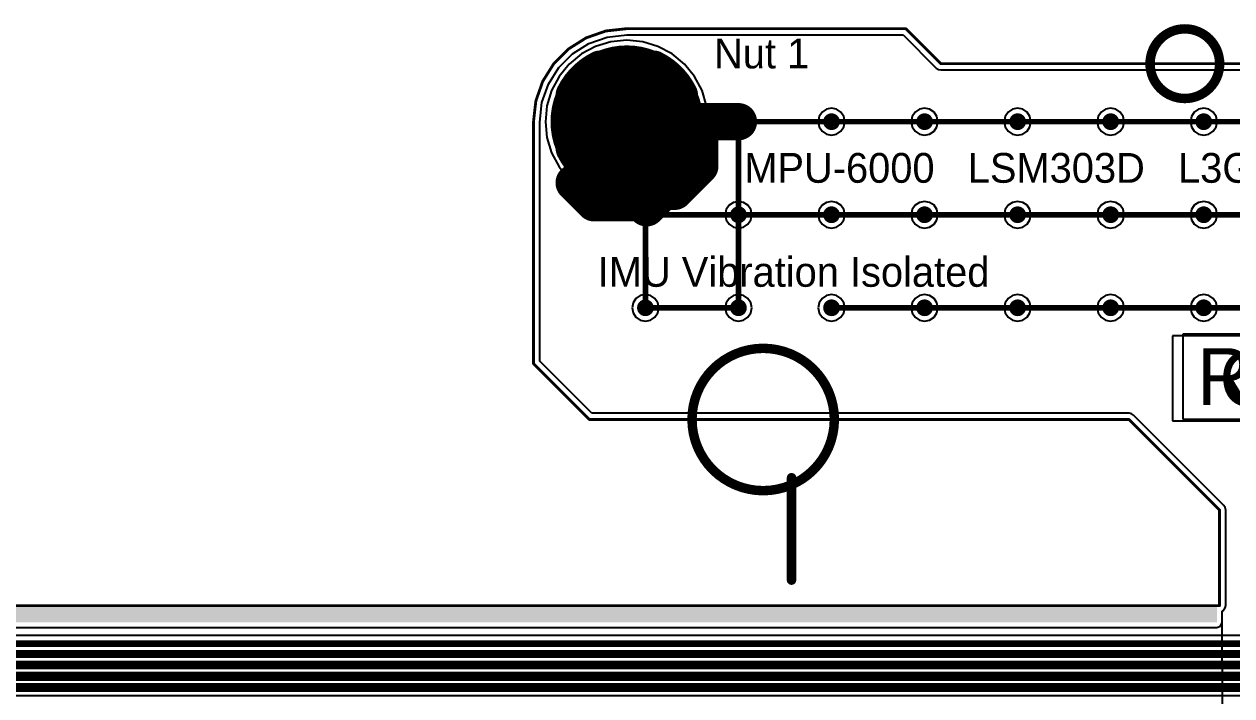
# Model space of a CAD drawing. Extents: x 17 to 262, y 47 to 156.
# Drawn here: x 85.81 to 118.26, y 64.58 to 82.62 of the extents above; entities that cross this region are included whole.
import ezdxf

# ---------------------------------------------------------------- set-up
doc = ezdxf.new("R2010")
doc.units = 0
doc.layers.get('0').update_dxf_attribs({"linetype": 'CONTINUOUS'})
for name, color, linetype in [('BOTTOMLAYER', 5, 'CONTINUOUS'), ('KEEPOUTLAYER', 6, 'CONTINUOUS'), ('MECHANICAL1', 6, 'CONTINUOUS'), ('MIDLAYER1', 16, 'CONTINUOUS'), ('MIDLAYER2', 76, 'CONTINUOUS'), ('MULTILAYER', 9, 'CONTINUOUS'), ('PADHOLELAYER', 156, 'CONTINUOUS'), ('TOPLAYER', 1, 'CONTINUOUS'), ('TOPOVERLAY', 2, 'CONTINUOUS'), ('TOPPASTE', 8, 'CONTINUOUS'), ('TOPSOLDER', 216, 'CONTINUOUS'), ('VIAHOLELAYER', 16, 'CONTINUOUS')]:
    doc.layers.add(name, color=color, linetype=linetype)

# ---------------------------------------------------------------- blocks, each defined once
blk = doc.blocks.new('PEM_SMTSO_M1_6_2_ET_6')
at = {"layer": 'BOTTOMLAYER', "const_width": 2.05}
blk.add_lwpolyline([(-1.025, 0, 1), (1.025, 0, 1)], format="xyb", close=True, dxfattribs=at)
at = {"layer": 'MIDLAYER1', "const_width": 2.05}
blk.add_lwpolyline([(-1.025, 0, 1), (1.025, 0, 1)], format="xyb", close=True, dxfattribs=at)
at = {"layer": 'MIDLAYER2', "const_width": 2.05}
blk.add_lwpolyline([(-1.025, 0, 1), (1.025, 0, 1)], format="xyb", close=True, dxfattribs=at)
at = {"layer": 'MULTILAYER', "const_width": 2.05}
blk.add_lwpolyline([(-1.025, 0, 1), (1.025, 0, 1)], format="xyb", close=True, dxfattribs=at)
at = {"layer": 'PADHOLELAYER', "const_width": 1.25}
blk.add_lwpolyline([(-0.625, 0, 1), (0.625, 0, 1)], format="xyb", close=True, dxfattribs=at)
at = {"layer": 'TOPLAYER', "const_width": 2.05}
blk.add_lwpolyline([(-1.025, 0, 1), (1.025, 0, 1)], format="xyb", close=True, dxfattribs=at)
at = {"layer": 'TOPPASTE', "const_width": 1}
for points in [[(-1.414, 0.707, -0.162277), (-0.707, 1.414)], [(0.707, 1.414, -0.162277), (1.414, 0.707)], [(-0.707, -1.414, -0.162277), (-1.414, -0.707)], [(1.414, -0.707, -0.162277), (0.707, -1.414)]]:
    blk.add_lwpolyline(points, format="xyb", dxfattribs=at)
at = {"layer": 'TOPPASTE', "const_width": 0.5}
for points in [[(-0.957, 1.414, 1), (-0.457, 1.414, 1)], [(0.457, 1.414, 1), (0.957, 1.414, 1)], [(-1.664, 0.707, 1), (-1.164, 0.707, 1)], [(1.164, 0.707, 1), (1.664, 0.707, 1)], [(-1.664, -0.707, 1), (-1.164, -0.707, 1)], [(1.164, -0.707, 1), (1.664, -0.707, 1)], [(-0.957, -1.414, 1), (-0.457, -1.414, 1)], [(0.457, -1.414, 1), (0.957, -1.414, 1)]]:
    blk.add_lwpolyline(points, format="xyb", close=True, dxfattribs=at)
at = {"layer": 'TOPSOLDER', "const_width": 1}
for points in [[(-1.414, 0.707, -0.162277), (-0.707, 1.414)], [(0.707, 1.414, -0.162277), (1.414, 0.707)], [(-0.707, -1.414, -0.162277), (-1.414, -0.707)], [(1.414, -0.707, -0.162277), (0.707, -1.414)]]:
    blk.add_lwpolyline(points, format="xyb", dxfattribs=at)
at = {"layer": 'TOPSOLDER'}
for points, const_width in [([(-0.957, 1.414, 1), (-0.457, 1.414, 1)], 0.5), ([(0.457, 1.414, 1), (0.957, 1.414, 1)], 0.5), ([(-1.664, 0.707, 1), (-1.164, 0.707, 1)], 0.5), ([(1.164, 0.707, 1), (1.664, 0.707, 1)], 0.5), ([(-0.025, 0, 1), (0.025, 0, 1)], 0.05), ([(-1.664, -0.707, 1), (-1.164, -0.707, 1)], 0.5), ([(1.164, -0.707, 1), (1.664, -0.707, 1)], 0.5), ([(-0.957, -1.414, 1), (-0.457, -1.414, 1)], 0.5), ([(0.457, -1.414, 1), (0.957, -1.414, 1)], 0.5)]:
    blk.add_lwpolyline(points, format="xyb", close=True, dxfattribs=dict(at, const_width=const_width))

msp = doc.modelspace()

# ---------------------------------------------------------------- linework, layer by layer
at = {"layer": 'BOTTOMLAYER'}
for p, q in [((100.54, 81.821), (100.982, 82.099)), ((100.982, 82.099), (101.474, 82.271)), ((101.474, 82.271), (102.002, 82.331)), ((102.002, 82.331), (109.423, 82.331)), ((109.423, 82.331), (110.315, 81.439)), ((100.171, 81.452), (100.54, 81.821)), ((99.893, 81.01), (100.171, 81.452)), ((110.315, 81.439), (110.37, 81.402)), ((110.37, 81.402), (110.434, 81.39)), ((110.434, 81.39), (123.552, 81.39)), ((99.721, 80.518), (99.893, 81.01)), ((99.661, 79.99), (99.721, 80.518)), ((99.661, 73.569), (99.661, 79.99)), ((124.536, 74.245), (116.664, 74.245)), ((116.664, 74.245), (116.664, 71.959)), ((101.063, 72.168), (99.661, 73.569)), ((115.493, 72.168), (101.063, 72.168)), ((115.557, 72.155), (115.493, 72.168)), ((115.612, 72.118), (115.557, 72.155)), ((118.044, 69.686), (115.612, 72.118)), ((116.664, 71.959), (124.536, 71.959)), ((118.081, 69.631), (118.044, 69.686)), ((118.094, 69.567), (118.081, 69.631)), ((118.094, 66.999), (118.094, 69.567)), ((117.999, 66.85), (118.044, 66.88)), ((118.01, 63.55), (117.999, 66.85)), ((118.044, 66.88), (118.081, 66.935)), ((118.081, 66.935), (118.094, 66.999))]:
    msp.add_line(p, q, dxfattribs=at)
at = {"layer": 'BOTTOMLAYER', "const_width": 0.225}
for points in [[(104.888, 80, 1), (105.112, 80, 1)], [(107.388, 80, 1), (107.613, 80, 1)], [(109.888, 80, 1), (110.113, 80, 1)], [(112.388, 80, 1), (112.613, 80, 1)], [(114.888, 80, 1), (115.113, 80, 1)], [(117.388, 80, 1), (117.613, 80, 1)], [(104.888, 77.5, 1), (105.112, 77.5, 1)], [(107.388, 77.5, 1), (107.613, 77.5, 1)], [(109.888, 77.5, 1), (110.113, 77.5, 1)], [(112.388, 77.5, 1), (112.613, 77.5, 1)], [(114.888, 77.5, 1), (115.113, 77.5, 1)], [(117.388, 77.5, 1), (117.613, 77.5, 1)], [(102.388, 75, 1), (102.612, 75, 1)], [(104.888, 75, 1), (105.112, 75, 1)], [(107.388, 75, 1), (107.613, 75, 1)], [(109.888, 75, 1), (110.113, 75, 1)], [(112.388, 75, 1), (112.613, 75, 1)], [(114.888, 75, 1), (115.113, 75, 1)], [(117.388, 75, 1), (117.613, 75, 1)]]:
    msp.add_lwpolyline(points, format="xyb", close=True, dxfattribs=at)
at = {"layer": 'KEEPOUTLAYER', "const_width": 0.0762}
for points in [[(100.908, 82.252), (101.437, 82.437)], [(101.437, 82.437), (101.993, 82.499)], [(101.993, 82.499), (109.493, 82.499)], [(109.493, 82.499), (110.434, 81.558)], [(100.434, 81.954), (100.908, 82.252)], [(100.038, 81.558), (100.434, 81.954)], [(99.741, 81.084), (100.038, 81.558)], [(110.434, 81.558), (123.552, 81.558)], [(99.556, 80.556), (99.741, 81.084)], [(99.493, 79.999), (99.556, 80.556)], [(99.493, 73.499), (99.493, 79.999)], [(99.493, 73.499), (100.993, 71.999)], [(100.993, 71.999), (115.493, 71.999)], [(115.493, 71.999), (117.925, 69.567)], [(117.925, 66.999), (117.925, 69.567)], [(76.42, 66.999), (117.925, 66.999)]]:
    msp.add_lwpolyline(points, dxfattribs=at)
at = {"layer": 'KEEPOUTLAYER', "const_width": 0.0381}
for points in [[(101.418, 82.437, 1), (101.456, 82.437, 1)], [(101.418, 82.437, 1), (101.456, 82.437, 1)], [(101.974, 82.499, 1), (102.012, 82.499, 1)], [(101.974, 82.499, 1), (102.012, 82.499, 1)], [(109.474, 82.499, 1), (109.512, 82.499, 1)], [(109.474, 82.499, 1), (109.512, 82.499, 1)], [(100.889, 82.252, 1), (100.927, 82.252, 1)], [(100.889, 82.252, 1), (100.927, 82.252, 1)], [(100.415, 81.954, 1), (100.453, 81.954, 1)], [(100.415, 81.954, 1), (100.453, 81.954, 1)], [(100.019, 81.558, 1), (100.057, 81.558, 1)], [(100.019, 81.558, 1), (100.057, 81.558, 1)], [(110.415, 81.558, 1), (110.453, 81.558, 1)], [(110.415, 81.558, 1), (110.453, 81.558, 1)], [(99.722, 81.084, 1), (99.76, 81.084, 1)], [(99.722, 81.084, 1), (99.76, 81.084, 1)], [(99.537, 80.556, 1), (99.575, 80.556, 1)], [(99.537, 80.556, 1), (99.575, 80.556, 1)], [(99.474, 79.999, 1), (99.512, 79.999, 1)], [(99.474, 79.999, 1), (99.512, 79.999, 1)], [(99.474, 73.499, 1), (99.512, 73.499, 1)], [(99.474, 73.499, 1), (99.512, 73.499, 1)], [(100.974, 71.999, 1), (101.012, 71.999, 1)], [(100.974, 71.999, 1), (101.012, 71.999, 1)], [(115.474, 71.999, 1), (115.512, 71.999, 1)], [(115.474, 71.999, 1), (115.512, 71.999, 1)], [(117.906, 69.567, 1), (117.944, 69.567, 1)], [(117.906, 69.567, 1), (117.944, 69.567, 1)], [(117.906, 66.999, 1), (117.944, 66.999, 1)], [(117.906, 66.999, 1), (117.944, 66.999, 1)]]:
    msp.add_lwpolyline(points, format="xyb", close=True, dxfattribs=at)
at = {"layer": 'KEEPOUTLAYER'}
msp.add_solid([(76.113, 66.548), (117.856, 66.548), (76.113, 66.995), (117.856, 66.995)], dxfattribs=at)
at = {"layer": 'MECHANICAL1', "const_width": 0.0762}
for points in [[(100.908, 82.252), (101.437, 82.437)], [(101.437, 82.437), (101.993, 82.499)], [(101.993, 82.499), (109.493, 82.499)], [(109.493, 82.499), (110.434, 81.558)], [(100.434, 81.954), (100.908, 82.252)], [(100.038, 81.558), (100.434, 81.954)], [(99.741, 81.084), (100.038, 81.558)], [(110.434, 81.558), (123.552, 81.558)], [(99.556, 80.556), (99.741, 81.084)], [(99.493, 79.999), (99.556, 80.556)], [(99.493, 73.499), (99.493, 79.999)], [(99.493, 73.499), (100.993, 71.999)], [(100.993, 71.999), (115.493, 71.999)], [(115.493, 71.999), (117.925, 69.567)], [(117.925, 66.999), (117.925, 69.567)], [(76.42, 66.999), (117.925, 66.999)]]:
    msp.add_lwpolyline(points, dxfattribs=at)
at = {"layer": 'MECHANICAL1', "const_width": 0.0381}
for points in [[(101.418, 82.437, 1), (101.456, 82.437, 1)], [(101.418, 82.437, 1), (101.456, 82.437, 1)], [(101.974, 82.499, 1), (102.012, 82.499, 1)], [(101.974, 82.499, 1), (102.012, 82.499, 1)], [(109.474, 82.499, 1), (109.512, 82.499, 1)], [(109.474, 82.499, 1), (109.512, 82.499, 1)], [(100.889, 82.252, 1), (100.927, 82.252, 1)], [(100.889, 82.252, 1), (100.927, 82.252, 1)], [(100.415, 81.954, 1), (100.453, 81.954, 1)], [(100.415, 81.954, 1), (100.453, 81.954, 1)], [(100.019, 81.558, 1), (100.057, 81.558, 1)], [(100.019, 81.558, 1), (100.057, 81.558, 1)], [(110.415, 81.558, 1), (110.453, 81.558, 1)], [(110.415, 81.558, 1), (110.453, 81.558, 1)], [(99.722, 81.084, 1), (99.76, 81.084, 1)], [(99.722, 81.084, 1), (99.76, 81.084, 1)], [(99.537, 80.556, 1), (99.575, 80.556, 1)], [(99.537, 80.556, 1), (99.575, 80.556, 1)], [(99.474, 79.999, 1), (99.512, 79.999, 1)], [(99.474, 79.999, 1), (99.512, 79.999, 1)], [(99.474, 73.499, 1), (99.512, 73.499, 1)], [(99.474, 73.499, 1), (99.512, 73.499, 1)], [(100.974, 71.999, 1), (101.012, 71.999, 1)], [(100.974, 71.999, 1), (101.012, 71.999, 1)], [(115.474, 71.999, 1), (115.512, 71.999, 1)], [(115.474, 71.999, 1), (115.512, 71.999, 1)], [(117.906, 69.567, 1), (117.944, 69.567, 1)], [(117.906, 69.567, 1), (117.944, 69.567, 1)], [(117.906, 66.999, 1), (117.944, 66.999, 1)], [(117.906, 66.999, 1), (117.944, 66.999, 1)]]:
    msp.add_lwpolyline(points, format="xyb", close=True, dxfattribs=at)
at = {"layer": 'MIDLAYER1'}
for p, q in [((100.54, 81.821), (100.982, 82.099)), ((100.982, 82.099), (101.474, 82.271)), ((101.573, 82.145), (101.163, 82.021)), ((101.474, 82.271), (102.002, 82.331)), ((102, 82.188), (101.573, 82.145)), ((102.427, 82.145), (102, 82.188)), ((102.002, 82.331), (109.423, 82.331)), ((102.837, 82.021), (102.427, 82.145)), ((109.423, 82.331), (110.315, 81.439)), ((100.171, 81.452), (100.54, 81.821)), ((100.785, 81.819), (100.453, 81.547)), ((101.163, 82.021), (100.785, 81.819)), ((103.215, 81.819), (102.837, 82.021)), ((103.547, 81.547), (103.215, 81.819)), ((99.893, 81.01), (100.171, 81.452)), ((100.453, 81.547), (100.181, 81.215)), ((103.819, 81.215), (103.547, 81.547)), ((100.181, 81.215), (99.979, 80.837)), ((104.021, 80.837), (103.819, 81.215)), ((110.315, 81.439), (110.37, 81.402)), ((110.37, 81.402), (110.434, 81.39)), ((110.434, 81.39), (123.552, 81.39)), ((99.721, 80.518), (99.893, 81.01)), ((99.979, 80.837), (99.854, 80.427)), ((104.145, 80.427), (104.021, 80.837)), ((99.661, 79.99), (99.721, 80.518)), ((99.854, 80.427), (99.812, 80)), ((104.188, 80), (104.145, 80.427)), ((104.746, 80.254), (104.668, 80.137)), ((104.863, 80.332), (104.746, 80.254)), ((105, 80.359), (104.863, 80.332)), ((105.137, 80.332), (105, 80.359)), ((105.254, 80.254), (105.137, 80.332)), ((105.332, 80.137), (105.254, 80.254)), ((107.246, 80.254), (107.168, 80.137)), ((107.363, 80.332), (107.246, 80.254)), ((107.5, 80.359), (107.363, 80.332)), ((107.637, 80.332), (107.5, 80.359)), ((107.754, 80.254), (107.637, 80.332)), ((107.832, 80.137), (107.754, 80.254)), ((109.746, 80.254), (109.668, 80.137)), ((109.863, 80.332), (109.746, 80.254)), ((110, 80.359), (109.863, 80.332)), ((110.137, 80.332), (110, 80.359)), ((110.254, 80.254), (110.137, 80.332)), ((110.332, 80.137), (110.254, 80.254)), ((112.246, 80.254), (112.168, 80.137)), ((112.363, 80.332), (112.246, 80.254)), ((112.5, 80.359), (112.363, 80.332)), ((112.637, 80.332), (112.5, 80.359)), ((112.754, 80.254), (112.637, 80.332)), ((112.832, 80.137), (112.754, 80.254)), ((114.746, 80.254), (114.668, 80.137)), ((114.863, 80.332), (114.746, 80.254)), ((115, 80.359), (114.863, 80.332)), ((115.137, 80.332), (115, 80.359)), ((115.254, 80.254), (115.137, 80.332)), ((115.332, 80.137), (115.254, 80.254)), ((117.246, 80.254), (117.168, 80.137)), ((117.363, 80.332), (117.246, 80.254)), ((117.5, 80.359), (117.363, 80.332)), ((117.637, 80.332), (117.5, 80.359)), ((117.754, 80.254), (117.637, 80.332)), ((117.832, 80.137), (117.754, 80.254)), ((99.661, 73.569), (99.661, 79.99)), ((99.812, 80), (99.854, 79.573)), ((104.145, 79.573), (104.188, 80)), ((104.668, 80.137), (104.641, 80)), ((104.641, 80), (104.668, 79.863)), ((104.668, 79.863), (104.746, 79.746)), ((105.254, 79.746), (105.332, 79.863)), ((105.359, 80), (105.332, 80.137)), ((105.332, 79.863), (105.359, 80)), ((107.168, 80.137), (107.141, 80)), ((107.141, 80), (107.168, 79.863)), ((107.168, 79.863), (107.246, 79.746)), ((107.754, 79.746), (107.832, 79.863)), ((107.859, 80), (107.832, 80.137)), ((107.832, 79.863), (107.859, 80)), ((109.668, 80.137), (109.641, 80)), ((109.641, 80), (109.668, 79.863)), ((109.668, 79.863), (109.746, 79.746)), ((110.254, 79.746), (110.332, 79.863)), ((110.359, 80), (110.332, 80.137)), ((110.332, 79.863), (110.359, 80)), ((112.168, 80.137), (112.141, 80)), ((112.141, 80), (112.168, 79.863)), ((112.168, 79.863), (112.246, 79.746)), ((112.754, 79.746), (112.832, 79.863)), ((112.859, 80), (112.832, 80.137)), ((112.832, 79.863), (112.859, 80)), ((114.668, 80.137), (114.641, 80)), ((114.641, 80), (114.668, 79.863)), ((114.668, 79.863), (114.746, 79.746)), ((115.254, 79.746), (115.332, 79.863)), ((115.359, 80), (115.332, 80.137)), ((115.332, 79.863), (115.359, 80)), ((117.168, 80.137), (117.141, 80)), ((117.141, 80), (117.168, 79.863)), ((117.168, 79.863), (117.246, 79.746)), ((117.754, 79.746), (117.832, 79.863)), ((117.859, 80), (117.832, 80.137)), ((117.832, 79.863), (117.859, 80)), ((99.854, 79.573), (99.979, 79.163)), ((104.021, 79.163), (104.145, 79.573)), ((104.746, 79.746), (104.863, 79.668)), ((104.863, 79.668), (105, 79.641)), ((105, 79.641), (105.137, 79.668)), ((105.137, 79.668), (105.254, 79.746)), ((107.246, 79.746), (107.363, 79.668)), ((107.363, 79.668), (107.5, 79.641)), ((107.5, 79.641), (107.637, 79.668)), ((107.637, 79.668), (107.754, 79.746)), ((109.746, 79.746), (109.863, 79.668)), ((109.863, 79.668), (110, 79.641)), ((110, 79.641), (110.137, 79.668)), ((110.137, 79.668), (110.254, 79.746)), ((112.246, 79.746), (112.363, 79.668)), ((112.363, 79.668), (112.5, 79.641)), ((112.5, 79.641), (112.637, 79.668)), ((112.637, 79.668), (112.754, 79.746)), ((114.746, 79.746), (114.863, 79.668)), ((114.863, 79.668), (115, 79.641)), ((115, 79.641), (115.137, 79.668)), ((115.137, 79.668), (115.254, 79.746)), ((117.246, 79.746), (117.363, 79.668)), ((117.363, 79.668), (117.5, 79.641)), ((117.5, 79.641), (117.637, 79.668)), ((117.637, 79.668), (117.754, 79.746)), ((99.979, 79.163), (100.181, 78.785)), ((103.819, 78.785), (104.021, 79.163)), ((100.181, 78.785), (100.453, 78.453)), ((103.547, 78.453), (103.819, 78.785)), ((100.453, 78.453), (100.785, 78.181)), ((103.215, 78.181), (103.547, 78.453)), ((100.785, 78.181), (101.163, 77.979)), ((101.163, 77.979), (101.573, 77.855)), ((102.427, 77.855), (102.837, 77.979)), ((102.837, 77.979), (103.215, 78.181)), ((101.573, 77.855), (102, 77.812)), ((102, 77.812), (102.427, 77.855)), ((104.668, 77.637), (104.641, 77.5)), ((104.746, 77.754), (104.668, 77.637)), ((104.863, 77.832), (104.746, 77.754)), ((105, 77.859), (104.863, 77.832)), ((105.137, 77.832), (105, 77.859)), ((105.254, 77.754), (105.137, 77.832)), ((105.332, 77.637), (105.254, 77.754)), ((105.359, 77.5), (105.332, 77.637)), ((107.168, 77.637), (107.141, 77.5)), ((107.246, 77.754), (107.168, 77.637)), ((107.363, 77.832), (107.246, 77.754)), ((107.5, 77.859), (107.363, 77.832)), ((107.637, 77.832), (107.5, 77.859)), ((107.754, 77.754), (107.637, 77.832)), ((107.832, 77.637), (107.754, 77.754)), ((107.859, 77.5), (107.832, 77.637)), ((109.668, 77.637), (109.641, 77.5)), ((109.746, 77.754), (109.668, 77.637)), ((109.863, 77.832), (109.746, 77.754)), ((110, 77.859), (109.863, 77.832)), ((110.137, 77.832), (110, 77.859)), ((110.254, 77.754), (110.137, 77.832)), ((110.332, 77.637), (110.254, 77.754)), ((110.359, 77.5), (110.332, 77.637)), ((112.168, 77.637), (112.141, 77.5)), ((112.246, 77.754), (112.168, 77.637)), ((112.363, 77.832), (112.246, 77.754)), ((112.5, 77.859), (112.363, 77.832)), ((112.637, 77.832), (112.5, 77.859)), ((112.754, 77.754), (112.637, 77.832)), ((112.832, 77.637), (112.754, 77.754)), ((112.859, 77.5), (112.832, 77.637)), ((114.668, 77.637), (114.641, 77.5)), ((114.746, 77.754), (114.668, 77.637)), ((114.863, 77.832), (114.746, 77.754)), ((115, 77.859), (114.863, 77.832)), ((115.137, 77.832), (115, 77.859)), ((115.254, 77.754), (115.137, 77.832)), ((115.332, 77.637), (115.254, 77.754)), ((115.359, 77.5), (115.332, 77.637)), ((117.168, 77.637), (117.141, 77.5)), ((117.246, 77.754), (117.168, 77.637)), ((117.363, 77.832), (117.246, 77.754)), ((117.5, 77.859), (117.363, 77.832)), ((117.637, 77.832), (117.5, 77.859)), ((117.754, 77.754), (117.637, 77.832)), ((117.832, 77.637), (117.754, 77.754)), ((117.859, 77.5), (117.832, 77.637)), ((104.641, 77.5), (104.668, 77.363)), ((104.668, 77.363), (104.746, 77.246)), ((104.746, 77.246), (104.863, 77.168)), ((105.137, 77.168), (105.254, 77.246)), ((105.254, 77.246), (105.332, 77.363)), ((105.332, 77.363), (105.359, 77.5)), ((107.141, 77.5), (107.168, 77.363)), ((107.168, 77.363), (107.246, 77.246)), ((107.246, 77.246), (107.363, 77.168)), ((107.637, 77.168), (107.754, 77.246)), ((107.754, 77.246), (107.832, 77.363)), ((107.832, 77.363), (107.859, 77.5)), ((109.641, 77.5), (109.668, 77.363)), ((109.668, 77.363), (109.746, 77.246)), ((109.746, 77.246), (109.863, 77.168)), ((110.137, 77.168), (110.254, 77.246)), ((110.254, 77.246), (110.332, 77.363)), ((110.332, 77.363), (110.359, 77.5)), ((112.141, 77.5), (112.168, 77.363)), ((112.168, 77.363), (112.246, 77.246)), ((112.246, 77.246), (112.363, 77.168)), ((112.637, 77.168), (112.754, 77.246)), ((112.754, 77.246), (112.832, 77.363)), ((112.832, 77.363), (112.859, 77.5)), ((114.641, 77.5), (114.668, 77.363)), ((114.668, 77.363), (114.746, 77.246)), ((114.746, 77.246), (114.863, 77.168)), ((115.137, 77.168), (115.254, 77.246)), ((115.254, 77.246), (115.332, 77.363)), ((115.332, 77.363), (115.359, 77.5)), ((117.141, 77.5), (117.168, 77.363)), ((117.168, 77.363), (117.246, 77.246)), ((117.246, 77.246), (117.363, 77.168)), ((117.637, 77.168), (117.754, 77.246)), ((117.754, 77.246), (117.832, 77.363)), ((117.832, 77.363), (117.859, 77.5)), ((104.863, 77.168), (105, 77.141)), ((105, 77.141), (105.137, 77.168)), ((107.363, 77.168), (107.5, 77.141)), ((107.5, 77.141), (107.637, 77.168)), ((109.863, 77.168), (110, 77.141)), ((110, 77.141), (110.137, 77.168)), ((112.363, 77.168), (112.5, 77.141)), ((112.5, 77.141), (112.637, 77.168)), ((114.863, 77.168), (115, 77.141)), ((115, 77.141), (115.137, 77.168)), ((117.363, 77.168), (117.5, 77.141)), ((117.5, 77.141), (117.637, 77.168)), ((102.363, 75.332), (102.246, 75.254)), ((102.5, 75.359), (102.363, 75.332)), ((102.637, 75.332), (102.5, 75.359)), ((102.754, 75.254), (102.637, 75.332)), ((104.863, 75.332), (104.746, 75.254)), ((105, 75.359), (104.863, 75.332)), ((105.137, 75.332), (105, 75.359)), ((105.254, 75.254), (105.137, 75.332)), ((107.363, 75.332), (107.246, 75.254)), ((107.5, 75.359), (107.363, 75.332)), ((107.637, 75.332), (107.5, 75.359)), ((107.754, 75.254), (107.637, 75.332)), ((109.863, 75.332), (109.746, 75.254)), ((110, 75.359), (109.863, 75.332)), ((110.137, 75.332), (110, 75.359)), ((110.254, 75.254), (110.137, 75.332)), ((112.363, 75.332), (112.246, 75.254)), ((112.5, 75.359), (112.363, 75.332)), ((112.637, 75.332), (112.5, 75.359)), ((112.754, 75.254), (112.637, 75.332)), ((114.863, 75.332), (114.746, 75.254)), ((115, 75.359), (114.863, 75.332)), ((115.137, 75.332), (115, 75.359)), ((115.254, 75.254), (115.137, 75.332)), ((117.363, 75.332), (117.246, 75.254)), ((117.5, 75.359), (117.363, 75.332)), ((117.637, 75.332), (117.5, 75.359)), ((117.754, 75.254), (117.637, 75.332)), ((102.168, 75.137), (102.141, 75)), ((102.141, 75), (102.168, 74.863)), ((102.246, 75.254), (102.168, 75.137)), ((102.832, 75.137), (102.754, 75.254)), ((102.859, 75), (102.832, 75.137)), ((102.832, 74.863), (102.859, 75)), ((104.668, 75.137), (104.641, 75)), ((104.641, 75), (104.668, 74.863)), ((104.746, 75.254), (104.668, 75.137)), ((105.332, 75.137), (105.254, 75.254)), ((105.359, 75), (105.332, 75.137)), ((105.332, 74.863), (105.359, 75)), ((107.168, 75.137), (107.141, 75)), ((107.141, 75), (107.168, 74.863)), ((107.246, 75.254), (107.168, 75.137)), ((107.832, 75.137), (107.754, 75.254)), ((107.859, 75), (107.832, 75.137)), ((107.832, 74.863), (107.859, 75)), ((109.668, 75.137), (109.641, 75)), ((109.641, 75), (109.668, 74.863)), ((109.746, 75.254), (109.668, 75.137)), ((110.332, 75.137), (110.254, 75.254)), ((110.359, 75), (110.332, 75.137)), ((110.332, 74.863), (110.359, 75)), ((112.168, 75.137), (112.141, 75)), ((112.141, 75), (112.168, 74.863)), ((112.246, 75.254), (112.168, 75.137)), ((112.832, 75.137), (112.754, 75.254)), ((112.859, 75), (112.832, 75.137)), ((112.832, 74.863), (112.859, 75)), ((114.668, 75.137), (114.641, 75)), ((114.641, 75), (114.668, 74.863)), ((114.746, 75.254), (114.668, 75.137)), ((115.332, 75.137), (115.254, 75.254)), ((115.359, 75), (115.332, 75.137)), ((115.332, 74.863), (115.359, 75)), ((117.168, 75.137), (117.141, 75)), ((117.141, 75), (117.168, 74.863)), ((117.246, 75.254), (117.168, 75.137)), ((117.832, 75.137), (117.754, 75.254)), ((117.859, 75), (117.832, 75.137)), ((117.832, 74.863), (117.859, 75)), ((102.168, 74.863), (102.246, 74.746)), ((102.246, 74.746), (102.363, 74.668)), ((102.363, 74.668), (102.5, 74.641)), ((102.5, 74.641), (102.637, 74.668)), ((102.637, 74.668), (102.754, 74.746)), ((102.754, 74.746), (102.832, 74.863)), ((104.668, 74.863), (104.746, 74.746)), ((104.746, 74.746), (104.863, 74.668)), ((104.863, 74.668), (105, 74.641)), ((105, 74.641), (105.137, 74.668)), ((105.137, 74.668), (105.254, 74.746)), ((105.254, 74.746), (105.332, 74.863)), ((107.168, 74.863), (107.246, 74.746)), ((107.246, 74.746), (107.363, 74.668)), ((107.363, 74.668), (107.5, 74.641)), ((107.5, 74.641), (107.637, 74.668)), ((107.637, 74.668), (107.754, 74.746)), ((107.754, 74.746), (107.832, 74.863)), ((109.668, 74.863), (109.746, 74.746)), ((109.746, 74.746), (109.863, 74.668)), ((109.863, 74.668), (110, 74.641)), ((110, 74.641), (110.137, 74.668)), ((110.137, 74.668), (110.254, 74.746)), ((110.254, 74.746), (110.332, 74.863)), ((112.168, 74.863), (112.246, 74.746)), ((112.246, 74.746), (112.363, 74.668)), ((112.363, 74.668), (112.5, 74.641)), ((112.5, 74.641), (112.637, 74.668)), ((112.637, 74.668), (112.754, 74.746)), ((112.754, 74.746), (112.832, 74.863)), ((114.668, 74.863), (114.746, 74.746)), ((114.746, 74.746), (114.863, 74.668)), ((114.863, 74.668), (115, 74.641)), ((115, 74.641), (115.137, 74.668)), ((115.137, 74.668), (115.254, 74.746)), ((115.254, 74.746), (115.332, 74.863)), ((117.168, 74.863), (117.246, 74.746)), ((117.246, 74.746), (117.363, 74.668)), ((117.363, 74.668), (117.5, 74.641)), ((117.5, 74.641), (117.637, 74.668)), ((117.637, 74.668), (117.754, 74.746)), ((117.754, 74.746), (117.832, 74.863)), ((101.063, 72.168), (99.661, 73.569)), ((115.493, 72.168), (101.063, 72.168)), ((115.557, 72.155), (115.493, 72.168)), ((115.612, 72.118), (115.557, 72.155)), ((118.044, 69.686), (115.612, 72.118)), ((118.081, 69.631), (118.044, 69.686)), ((118.094, 69.567), (118.081, 69.631)), ((118.094, 66.999), (118.094, 69.567)), ((117.993, 66.846), (118.044, 66.88)), ((117.993, 66.548), (117.993, 66.846)), ((118.044, 66.88), (118.081, 66.935)), ((118.081, 66.935), (118.094, 66.999)), ((117.953, 66.451), (117.993, 66.548)), ((120.472, 66.195), (70.509, 66.195)), ((76.113, 66.411), (117.856, 66.411)), ((117.856, 66.411), (117.953, 66.451)), ((70.878, 65.783), (120.448, 65.783)), ((120.936, 65.611), (73.965, 65.611)), ((74.05, 65.199), (120.85, 65.199)), ((119.911, 64.996), (74.239, 64.996)), ((74.325, 64.584), (119.826, 64.584))]:
    msp.add_line(p, q, dxfattribs=at)
at = {"layer": 'MIDLAYER1', "const_width": 0.225}
for points in [[(104.888, 80, 1), (105.112, 80, 1)], [(107.388, 80, 1), (107.613, 80, 1)], [(109.888, 80, 1), (110.113, 80, 1)], [(112.388, 80, 1), (112.613, 80, 1)], [(114.888, 80, 1), (115.113, 80, 1)], [(117.388, 80, 1), (117.613, 80, 1)], [(104.888, 77.5, 1), (105.112, 77.5, 1)], [(107.388, 77.5, 1), (107.613, 77.5, 1)], [(109.888, 77.5, 1), (110.113, 77.5, 1)], [(112.388, 77.5, 1), (112.613, 77.5, 1)], [(114.888, 77.5, 1), (115.113, 77.5, 1)], [(117.388, 77.5, 1), (117.613, 77.5, 1)], [(102.388, 75, 1), (102.612, 75, 1)], [(104.888, 75, 1), (105.112, 75, 1)], [(107.388, 75, 1), (107.613, 75, 1)], [(109.888, 75, 1), (110.113, 75, 1)], [(112.388, 75, 1), (112.613, 75, 1)], [(114.888, 75, 1), (115.113, 75, 1)], [(117.388, 75, 1), (117.613, 75, 1)]]:
    msp.add_lwpolyline(points, format="xyb", close=True, dxfattribs=at)
at = {"layer": 'MIDLAYER1', "const_width": 0.15}
for points in [[(70.424, 65.989), (120.472, 65.989)], [(73.965, 65.405), (120.936, 65.405)], [(74.239, 64.79), (119.911, 64.79)]]:
    msp.add_lwpolyline(points, dxfattribs=at)
at = {"layer": 'MIDLAYER2'}
for p, q in [((100.54, 81.821), (100.982, 82.099)), ((100.982, 82.099), (101.474, 82.271)), ((101.474, 82.271), (102.002, 82.331)), ((102.002, 82.331), (109.423, 82.331)), ((109.423, 82.331), (110.315, 81.439)), ((100.171, 81.452), (100.54, 81.821)), ((99.893, 81.01), (100.171, 81.452)), ((110.315, 81.439), (110.37, 81.402)), ((110.37, 81.402), (110.434, 81.39)), ((110.434, 81.39), (123.552, 81.39)), ((99.721, 80.518), (99.893, 81.01)), ((99.661, 79.99), (99.721, 80.518)), ((99.661, 73.569), (99.661, 79.99)), ((101.063, 72.168), (99.661, 73.569)), ((115.493, 72.168), (101.063, 72.168)), ((115.557, 72.155), (115.493, 72.168)), ((115.612, 72.118), (115.557, 72.155)), ((118.044, 69.686), (115.612, 72.118)), ((118.081, 69.631), (118.044, 69.686)), ((118.094, 69.567), (118.081, 69.631)), ((118.094, 66.999), (118.094, 69.567)), ((117.993, 66.846), (118.044, 66.88)), ((117.993, 66.548), (117.993, 66.846)), ((118.044, 66.88), (118.081, 66.935)), ((118.081, 66.935), (118.094, 66.999)), ((117.953, 66.451), (117.993, 66.548)), ((76.113, 66.411), (117.856, 66.411)), ((117.856, 66.411), (117.953, 66.451)), ((120.97, 65.906), (73.327, 65.906)), ((73.412, 65.494), (120.885, 65.494)), ((120.311, 65.306), (74.664, 65.306)), ((74.749, 64.894), (120.226, 64.894)), ((119.878, 64.697), (75.032, 64.697))]:
    msp.add_line(p, q, dxfattribs=at)
at = {"layer": 'MIDLAYER2', "const_width": 0.225}
for points in [[(104.888, 80, 1), (105.112, 80, 1)], [(107.388, 80, 1), (107.613, 80, 1)], [(109.888, 80, 1), (110.113, 80, 1)], [(112.388, 80, 1), (112.613, 80, 1)], [(114.888, 80, 1), (115.113, 80, 1)], [(117.388, 80, 1), (117.613, 80, 1)], [(104.888, 77.5, 1), (105.112, 77.5, 1)], [(107.388, 77.5, 1), (107.613, 77.5, 1)], [(109.888, 77.5, 1), (110.113, 77.5, 1)], [(112.388, 77.5, 1), (112.613, 77.5, 1)], [(114.888, 77.5, 1), (115.113, 77.5, 1)], [(117.388, 77.5, 1), (117.613, 77.5, 1)], [(102.388, 75, 1), (102.612, 75, 1)], [(104.888, 75, 1), (105.112, 75, 1)], [(107.388, 75, 1), (107.613, 75, 1)], [(109.888, 75, 1), (110.113, 75, 1)], [(112.388, 75, 1), (112.613, 75, 1)], [(114.888, 75, 1), (115.113, 75, 1)], [(117.388, 75, 1), (117.613, 75, 1)]]:
    msp.add_lwpolyline(points, format="xyb", close=True, dxfattribs=at)
at = {"layer": 'MIDLAYER2', "const_width": 0.15}
for points in [[(73.327, 65.7), (120.97, 65.7)], [(74.664, 65.1), (120.311, 65.1)]]:
    msp.add_lwpolyline(points, dxfattribs=at)
at = {"layer": 'MULTILAYER', "const_width": 0.225}
for points in [[(104.888, 80, 1), (105.112, 80, 1)], [(107.388, 80, 1), (107.613, 80, 1)], [(109.888, 80, 1), (110.113, 80, 1)], [(112.388, 80, 1), (112.613, 80, 1)], [(114.888, 80, 1), (115.113, 80, 1)], [(117.388, 80, 1), (117.613, 80, 1)], [(104.888, 77.5, 1), (105.112, 77.5, 1)], [(107.388, 77.5, 1), (107.613, 77.5, 1)], [(109.888, 77.5, 1), (110.113, 77.5, 1)], [(112.388, 77.5, 1), (112.613, 77.5, 1)], [(114.888, 77.5, 1), (115.113, 77.5, 1)], [(117.388, 77.5, 1), (117.613, 77.5, 1)], [(102.388, 75, 1), (102.612, 75, 1)], [(104.888, 75, 1), (105.112, 75, 1)], [(107.388, 75, 1), (107.613, 75, 1)], [(109.888, 75, 1), (110.113, 75, 1)], [(112.388, 75, 1), (112.613, 75, 1)], [(114.888, 75, 1), (115.113, 75, 1)], [(117.388, 75, 1), (117.613, 75, 1)]]:
    msp.add_lwpolyline(points, format="xyb", close=True, dxfattribs=at)
at = {"layer": 'TOPLAYER'}
for p, q in [((100.54, 81.821), (100.982, 82.099)), ((100.982, 82.099), (101.474, 82.271)), ((101.474, 82.271), (102.002, 82.331)), ((102.002, 82.331), (109.423, 82.331)), ((109.423, 82.331), (110.315, 81.439)), ((100.171, 81.452), (100.54, 81.821)), ((99.893, 81.01), (100.171, 81.452)), ((110.315, 81.439), (110.37, 81.402)), ((110.37, 81.402), (110.434, 81.39)), ((110.434, 81.39), (123.552, 81.39)), ((99.721, 80.518), (99.893, 81.01)), ((99.661, 79.99), (99.721, 80.518)), ((99.661, 73.569), (99.661, 79.99)), ((124.813, 74.293), (116.942, 74.293)), ((116.942, 74.293), (116.942, 72.008)), ((101.063, 72.168), (99.661, 73.569)), ((115.493, 72.168), (101.063, 72.168)), ((115.557, 72.155), (115.493, 72.168)), ((115.612, 72.118), (115.557, 72.155)), ((118.044, 69.686), (115.612, 72.118)), ((116.942, 72.008), (124.813, 72.008)), ((118.081, 69.631), (118.044, 69.686)), ((118.094, 69.567), (118.081, 69.631)), ((118.094, 66.999), (118.094, 69.567)), ((117.999, 66.85), (118.044, 66.88)), ((118.01, 63.55), (117.999, 66.85)), ((118.044, 66.88), (118.081, 66.935)), ((118.081, 66.935), (118.094, 66.999))]:
    msp.add_line(p, q, dxfattribs=at)
for points, const_width in [([(102, 80), (104.343, 80)], 1), ([(104.343, 80), (105, 80)], 1), ([(103.963, 78.809), (103.963, 79.62)], 1), ([(103.963, 79.62), (104.343, 80)], 0.15), ([(105, 80), (107.5, 80)], 0.15), ([(105, 77.5), (105, 80)], 0.15), ([(107.5, 80), (110, 80)], 0.15), ([(110, 80), (112.5, 80)], 0.15), ([(112.5, 80), (115, 80)], 0.15), ([(115, 80), (117.5, 80)], 0.15), ([(117.5, 80), (120, 80)], 0.15), ([(103.282, 78.128), (103.963, 78.809)], 1), ([(100.584, 78.359), (101.124, 77.819)], 1), ([(102.532, 77.685), (102.976, 78.128)], 1), ([(102.976, 78.128), (103.282, 78.128)], 1), ([(101.124, 77.819), (102.398, 77.819)], 1), ([(102.398, 77.819), (102.532, 77.685)], 1), ([(102.5, 77.5), (105, 77.5)], 0.15), ([(102.5, 75), (102.5, 77.5)], 0.15), ([(105, 75), (105, 77.5)], 0.15), ([(105, 77.5), (127.5, 77.5)], 0.15), ([(102.5, 75), (105, 75)], 0.15), ([(107.5, 75), (110, 75)], 0.15), ([(110, 75), (112.5, 75)], 0.15), ([(112.5, 75), (115, 75)], 0.15), ([(115, 75), (117.5, 75)], 0.15), ([(117.5, 75), (120, 75)], 0.15)]:
    msp.add_lwpolyline(points, dxfattribs=dict(at, const_width=const_width))
for points, const_width in [([(101.75, 80, 1), (102.25, 80, 1)], 0.5), ([(104.093, 80, 1), (104.593, 80, 1)], 0.5), ([(104.093, 80, 1), (104.593, 80, 1)], 0.5), ([(104.75, 80, 1), (105.25, 80, 1)], 0.5), ([(104.888, 80, 1), (105.112, 80, 1)], 0.225), ([(107.388, 80, 1), (107.613, 80, 1)], 0.225), ([(109.888, 80, 1), (110.113, 80, 1)], 0.225), ([(112.388, 80, 1), (112.613, 80, 1)], 0.225), ([(114.888, 80, 1), (115.113, 80, 1)], 0.225), ([(117.388, 80, 1), (117.613, 80, 1)], 0.225), ([(103.713, 79.62, 1), (104.213, 79.62, 1)], 0.5), ([(104.305, 80, 1), (104.38, 80, 1)], 0.075), ([(104.963, 80, 1), (105.038, 80, 1)], 0.075), ([(104.963, 80, 1), (105.038, 80, 1)], 0.075), ([(107.463, 80, 1), (107.538, 80, 1)], 0.075), ([(107.463, 80, 1), (107.538, 80, 1)], 0.075), ([(109.963, 80, 1), (110.038, 80, 1)], 0.075), ([(109.963, 80, 1), (110.038, 80, 1)], 0.075), ([(112.463, 80, 1), (112.538, 80, 1)], 0.075), ([(112.463, 80, 1), (112.538, 80, 1)], 0.075), ([(114.963, 80, 1), (115.038, 80, 1)], 0.075), ([(114.963, 80, 1), (115.038, 80, 1)], 0.075), ([(117.463, 80, 1), (117.538, 80, 1)], 0.075), ([(117.463, 80, 1), (117.538, 80, 1)], 0.075), ([(103.925, 79.62, 1), (104, 79.62, 1)], 0.075), ([(103.713, 78.809, 1), (104.213, 78.809, 1)], 0.5), ([(103.713, 78.809, 1), (104.213, 78.809, 1)], 0.5), ([(100.334, 78.359, 1), (100.834, 78.359, 1)], 0.5), ([(102.726, 78.128, 1), (103.226, 78.128, 1)], 0.5), ([(102.726, 78.128, 1), (103.226, 78.128, 1)], 0.5), ([(103.032, 78.128, 1), (103.532, 78.128, 1)], 0.5), ([(103.032, 78.128, 1), (103.532, 78.128, 1)], 0.5), ([(100.874, 77.819, 1), (101.374, 77.819, 1)], 0.5), ([(100.874, 77.819, 1), (101.374, 77.819, 1)], 0.5), ([(102.148, 77.819, 1), (102.648, 77.819, 1)], 0.5), ([(102.148, 77.819, 1), (102.648, 77.819, 1)], 0.5), ([(102.282, 77.685, 1), (102.782, 77.685, 1)], 0.5), ([(102.282, 77.685, 1), (102.782, 77.685, 1)], 0.5), ([(102.463, 77.5, 1), (102.538, 77.5, 1)], 0.075), ([(102.463, 77.5, 1), (102.538, 77.5, 1)], 0.075), ([(104.888, 77.5, 1), (105.112, 77.5, 1)], 0.225), ([(104.963, 77.5, 1), (105.038, 77.5, 1)], 0.075), ([(104.963, 77.5, 1), (105.038, 77.5, 1)], 0.075), ([(104.963, 77.5, 1), (105.038, 77.5, 1)], 0.075), ([(104.963, 77.5, 1), (105.038, 77.5, 1)], 0.075), ([(107.388, 77.5, 1), (107.613, 77.5, 1)], 0.225), ([(109.888, 77.5, 1), (110.113, 77.5, 1)], 0.225), ([(112.388, 77.5, 1), (112.613, 77.5, 1)], 0.225), ([(114.888, 77.5, 1), (115.113, 77.5, 1)], 0.225), ([(117.388, 77.5, 1), (117.613, 77.5, 1)], 0.225), ([(102.388, 75, 1), (102.612, 75, 1)], 0.225), ([(102.463, 75, 1), (102.538, 75, 1)], 0.075), ([(102.463, 75, 1), (102.538, 75, 1)], 0.075), ([(104.888, 75, 1), (105.112, 75, 1)], 0.225), ([(104.963, 75, 1), (105.038, 75, 1)], 0.075), ([(104.963, 75, 1), (105.038, 75, 1)], 0.075), ([(107.388, 75, 1), (107.613, 75, 1)], 0.225), ([(107.463, 75, 1), (107.538, 75, 1)], 0.075), ([(109.888, 75, 1), (110.113, 75, 1)], 0.225), ([(109.963, 75, 1), (110.038, 75, 1)], 0.075), ([(109.963, 75, 1), (110.038, 75, 1)], 0.075), ([(112.388, 75, 1), (112.613, 75, 1)], 0.225), ([(112.463, 75, 1), (112.538, 75, 1)], 0.075), ([(112.463, 75, 1), (112.538, 75, 1)], 0.075), ([(114.888, 75, 1), (115.113, 75, 1)], 0.225), ([(114.963, 75, 1), (115.038, 75, 1)], 0.075), ([(114.963, 75, 1), (115.038, 75, 1)], 0.075), ([(117.388, 75, 1), (117.613, 75, 1)], 0.225), ([(117.463, 75, 1), (117.538, 75, 1)], 0.075), ([(117.463, 75, 1), (117.538, 75, 1)], 0.075)]:
    msp.add_lwpolyline(points, format="xyb", close=True, dxfattribs=dict(at, const_width=const_width))
at = {"layer": 'TOPOVERLAY'}
for points, const_width in [([(117.928, 81.558, 1), (116.058, 81.558, 1)], 0.254), ([(115.994, 81.558, 1), (116.121, 81.558, 1)], 0.127), ([(117.865, 81.558, 1), (117.992, 81.558, 1)], 0.127), ([(107.576, 71.999, 1), (103.752, 71.999, 1)], 0.254), ([(103.688, 71.999, 1), (103.815, 71.999, 1)], 0.127), ([(107.513, 71.999, 1), (107.64, 71.999, 1)], 0.127), ([(106.362, 70.434, 1), (106.49, 70.434, 1)], 0.127), ([(106.362, 67.684, 1), (106.49, 67.684, 1)], 0.127)]:
    msp.add_lwpolyline(points, format="xyb", close=True, dxfattribs=dict(at, const_width=const_width))
at = {"layer": 'TOPOVERLAY', "const_width": 0.254}
msp.add_lwpolyline([(106.426, 67.684), (106.426, 70.434)], dxfattribs=at)
at = {"layer": 'VIAHOLELAYER', "const_width": 0.1}
for points in [[(104.95, 80, 1), (105.05, 80, 1)], [(107.45, 80, 1), (107.55, 80, 1)], [(109.95, 80, 1), (110.05, 80, 1)], [(112.45, 80, 1), (112.55, 80, 1)], [(114.95, 80, 1), (115.05, 80, 1)], [(117.45, 80, 1), (117.55, 80, 1)], [(104.95, 77.5, 1), (105.05, 77.5, 1)], [(107.45, 77.5, 1), (107.55, 77.5, 1)], [(109.95, 77.5, 1), (110.05, 77.5, 1)], [(112.45, 77.5, 1), (112.55, 77.5, 1)], [(114.95, 77.5, 1), (115.05, 77.5, 1)], [(117.45, 77.5, 1), (117.55, 77.5, 1)], [(102.45, 75, 1), (102.55, 75, 1)], [(104.95, 75, 1), (105.05, 75, 1)], [(107.45, 75, 1), (107.55, 75, 1)], [(109.95, 75, 1), (110.05, 75, 1)], [(112.45, 75, 1), (112.55, 75, 1)], [(114.95, 75, 1), (115.05, 75, 1)], [(117.45, 75, 1), (117.55, 75, 1)]]:
    msp.add_lwpolyline(points, format="xyb", close=True, dxfattribs=at)

# ---------------------------------------------------------------- block references
at = {"rotation": 90}
msp.add_blockref('PEM_SMTSO_M1_6_2_ET_6', (102, 80), dxfattribs=at)

# ---------------------------------------------------------------- texts
at = {"layer": 'BOTTOMLAYER', "text_generation_flag": 2}
msp.add_text('REV D', height=1.524, dxfattribs=at).set_placement((124.155, 72.34))
at = {"layer": 'TOPLAYER'}
msp.add_text('REV D', height=1.524, dxfattribs=at).set_placement((117.323, 72.389))
at = {"layer": 'TOPOVERLAY'}
for s, p in [('Nut 1', (104.343, 81.432)), ('MPU-6000   LSM303D   L3GD20  Hardware version 1.2', (105.156, 78.359)), ('IMU Vibration Isolated', (101.219, 75.565))]:
    msp.add_text(s, height=0.8, dxfattribs=at).set_placement(p)

doc.saveas('drawing.dxf')
